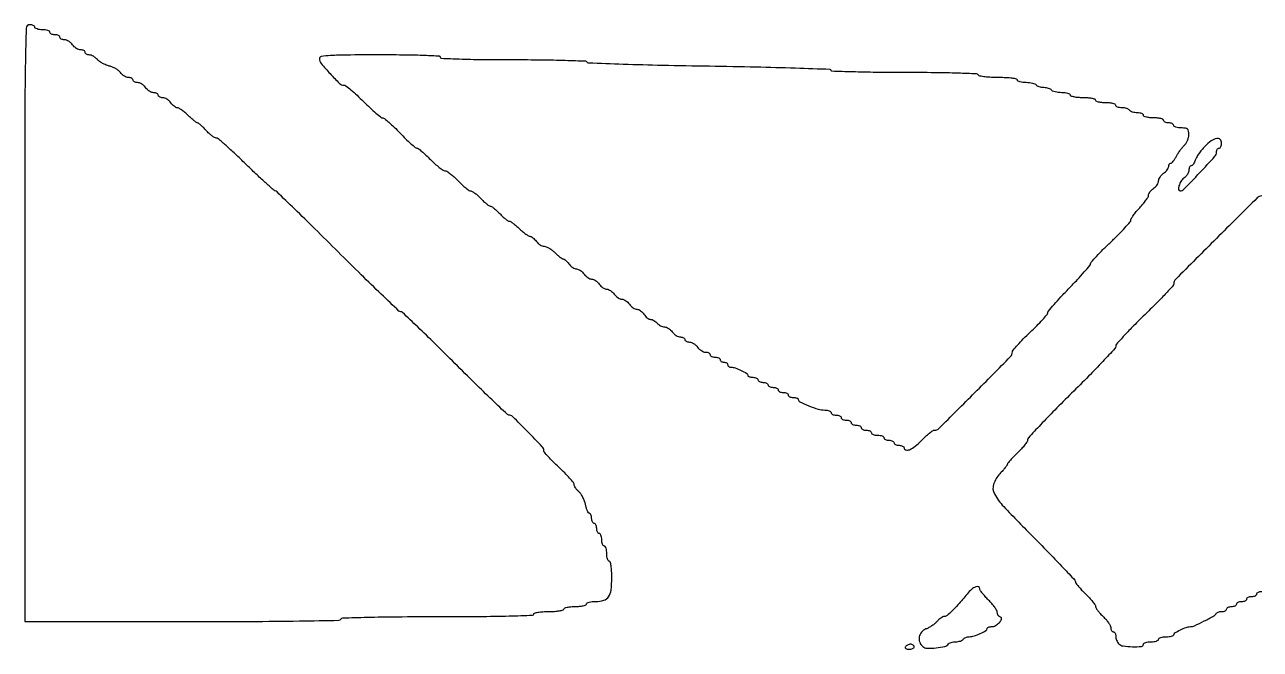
# Model space of a CAD drawing. Extents: x 187 to 1351, y 66 to 444.
# Drawn here: x 187 to 677.4, y 138 to 386 of the extents above; entities that cross this region are included whole.
import ezdxf

# ---------------------------------------------------------------- set-up
doc = ezdxf.new("R2010")
doc.units = 0

msp = doc.modelspace()

# ---------------------------------------------------------------- linework, layer by layer
for points in [[(187, 267.5), (187, 149), (249.440983, 149, 0.001096), (276.553899, 149.059418, 0.002868), (296.025724, 149.256478, 0.000525), (311.658379, 149.52081, 0.255146), (312.5, 150, -0.251646), (313.308199, 150.467226, -0.001296), (322.846691, 150.739338, -0.004608), (334.794494, 150.939035, -0.001874), (351.059017, 151, 0.001803), (367.510137, 151.059317, 0.004785), (379.264754, 151.256589, 0.001243), (388.538764, 151.524086, 0.405069), (389, 152, -0.339565), (389.303225, 152.395008, -0.024068), (390.75, 152.708333, -0.025878), (392.683687, 152.928566, -0.015416), (395, 153, 0.015416), (397.316313, 153.071434, 0.025878), (399.25, 153.291667, 0.024068), (400.696775, 153.604992, 0.339565), (401, 154, -0.31052), (401.267028, 154.388512, -0.036969), (402.321875, 154.70625, -0.033738), (403.775243, 154.927717, -0.020945), (405.5, 155, 0.020945), (407.224757, 155.072283, 0.033738), (408.678125, 155.29375, 0.036969), (409.732972, 155.611488, 0.31052), (410, 156, -0.280534), (410.235011, 156.385899, -0.050987), (411.049107, 156.70625, -0.041807), (412.202911, 156.927484, -0.026476), (413.571429, 157, 0.069791), (416.828728, 157.456888, 0.175176), (418.74483, 158.840915, 0.122991), (419.73217, 161.515261, 0.027235), (420, 166.428571, 0.013669), (419.92978, 168.996623, 0.02409), (419.711957, 171.107143, 0.021741), (419.401262, 172.684433, 0.346113), (419, 173, -0.254951), (418.615738, 173.209557, -0.06271), (418.29375, 173.88125, -0.048861), (418.072766, 174.850749, -0.031626), (418, 176, 0.031626), (417.927234, 177.149251, 0.048861), (417.70625, 178.11875, 0.06271), (417.384262, 178.790443, 0.254951), (417, 179, -0.226478), (416.617064, 179.182831, -0.074992), (416.29375, 179.734375, -0.057076), (416.073116, 180.542644, -0.038131), (416, 181.5, 0.038131), (415.926884, 182.457356, 0.057076), (415.70625, 183.265625, 0.074992), (415.382936, 183.817169, 0.226478), (415, 184, -0.191087), (414.618118, 184.151477, -0.088204), (414.29375, 184.5875, -0.068025), (414.073693, 185.234582, -0.048028), (414, 186, 0.048028), (413.926307, 186.765418, 0.068025), (413.70625, 187.4125, 0.088204), (413.381882, 187.848523, 0.191087), (413, 188, -0.191087), (412.618118, 188.151477, -0.088204), (412.29375, 188.5875, -0.068025), (412.073693, 189.234582, -0.048028), (412, 190, 0.0425), (411.934799, 190.765682, 0.062142), (411.738942, 191.4125, 0.081598), (411.4511, 191.850897, 0.209741), (411.111291, 192, -0.252506), (410.728001, 192.206748, -0.039279), (410.298328, 192.987797, -0.03576), (409.898049, 194.074469, -0.024003), (409.591733, 195.362712, 0.040357), (409.204979, 196.781575, 0.030533), (408.564442, 198.264108, 0.031243), (407.785246, 199.589889, 0.060429), (406.980442, 200.517699, -0.030343), (406.222515, 201.292229, -0.032411), (405.581755, 202.136687, -0.034299), (405.132671, 202.928856, -0.112257), (405, 203.512333, 0.17322), (404.746536, 204.222006, 0.010196), (403.2375, 205.990281, 0.014428), (401.298682, 208.047795, 0.010062), (399, 210.259483, -0.009348), (396.70119, 212.464982, -0.013548), (394.7625, 214.50343, -0.009116), (393.241809, 216.254875, -0.175974), (393, 216.920657, 0.192788), (392.39459, 218.432444, 0.00389), (386.559424, 224.455126, 0.003835), (380.625925, 230.392921, 0.197014), (379.145025, 231, -0.192748), (378.53851, 231.242831, -0.000614), (372.493166, 237.021875, -0.003286), (365.676398, 243.640888, -0.002036), (357.753012, 251.5, 0.002338), (349.820307, 259.358876, 0.003754), (342.974026, 265.978125, 0.0008), (336.921534, 271.724184, 0.191758), (336.228803, 272, -0.192733), (335.531977, 272.278965, -0.000599), (328.498843, 279.001056, -0.003244), (320.570403, 286.696326, -0.002009), (311.352297, 295.833384, 0.001508), (302.123359, 304.999549, 0.002392), (294.158179, 312.788092, 0.00053), (287.131073, 319.579491, 0.107792), (286.313845, 320.083384, -0.09872), (285.541218, 320.540839, -0.002311), (282.397276, 323.388556, -0.005028), (278.74885, 326.792027, -0.003379), (274.646508, 330.75, 0.005262), (270.544119, 334.6783, 0.008045), (266.897121, 337.989062, 0.003598), (263.745265, 340.719206, 0.178518), (262.983873, 341, -0.138745), (262.35966, 341.176612, -0.0235), (261.326261, 341.88125, -0.024115), (260.159557, 342.851379, -0.01939), (259, 344, 0.010073), (257.882169, 345.149332, 0.014419), (256.842223, 346.11875, 0.010221), (255.948807, 346.872846, 0.17181), (255.589689, 347, -0.161412), (255.221099, 347.122172, -0.008748), (254.238221, 347.88125, -0.012901), (253.089453, 348.85065, -0.009002), (251.842584, 350, 0.016599), (250.55777, 351.148717, 0.020978), (249.293306, 352.11875, 0.019584), (248.190003, 352.831041, 0.134328), (247.572445, 353, -0.125545), (247.038954, 353.136099, -0.040344), (246.350282, 353.5875, -0.037324), (245.635061, 354.234637, -0.034062), (245, 355, 0.052224), (244.316802, 355.765149, 0.045499), (243.459276, 356.4125, 0.047927), (242.565449, 356.855253, 0.091287), (241.779241, 357, -0.054248), (241.098578, 357.074067, -0.073949), (240.522652, 357.29375, -0.093597), (240.136147, 357.618433, -0.173062), (240, 358, 0.173062), (239.863853, 358.381567, 0.093597), (239.477348, 358.70625, 0.073949), (238.901422, 358.925933, 0.054248), (238.220759, 359, -0.091287), (237.434551, 359.144747, -0.047927), (236.540724, 359.5875, -0.045499), (235.683198, 360.234851, -0.052224), (235, 361, 0.052224), (234.316802, 361.765149, 0.045499), (233.459276, 362.4125, 0.047927), (232.565449, 362.855253, 0.091287), (231.779241, 363, -0.054248), (231.098578, 363.074067, -0.073949), (230.522652, 363.29375, -0.093597), (230.136147, 363.618433, -0.173062), (230, 364, 0.173062), (229.863853, 364.381567, 0.093597), (229.477348, 364.70625, 0.073949), (228.901422, 364.925933, 0.054248), (228.220759, 365, -0.089974), (227.436394, 365.142297, -0.048078), (226.548514, 365.576692, -0.045757), (225.699568, 366.212131, -0.05312), (225.026519, 366.963207, 0.067975), (224.264781, 367.764232, 0.03558), (223.129822, 368.546814, 0.034603), (221.830051, 369.19622, 0.044522), (220.556701, 369.597365, -0.0402), (219.268494, 369.991005, -0.030115), (217.923878, 370.619315, -0.030774), (216.722778, 371.370454, -0.059055), (215.883646, 372.134158, 0.044399), (215.143838, 372.848098, 0.039478), (214.261159, 373.451909, 0.041604), (213.374475, 373.867044, 0.088912), (212.632705, 374, -0.059344), (212.008301, 374.074371, -0.078271), (211.479607, 374.29375, -0.096675), (211.125502, 374.618574, -0.160289), (211, 375, 0.173062), (210.863853, 375.381567, 0.093597), (210.477348, 375.70625, 0.073949), (209.901422, 375.925933, 0.054248), (209.220759, 376, -0.091287), (208.434551, 376.144747, -0.047927), (207.540724, 376.5875, -0.045499), (206.683198, 377.234851, -0.052224), (206, 378, 0.052224), (205.316802, 378.765149, 0.045499), (204.459276, 379.4125, 0.047927), (203.565449, 379.855253, 0.091287), (202.779241, 380, -0.054248), (202.098578, 380.074067, -0.073949), (201.522652, 380.29375, -0.093597), (201.136147, 380.618433, -0.173062), (201, 381, 0.191087), (200.848523, 381.381882, 0.088204), (200.4125, 381.70625, 0.068025), (199.765418, 381.926307, 0.048028), (199, 382, -0.048028), (198.234582, 382.073693, -0.068025), (197.5875, 382.29375, -0.088204), (197.151477, 382.618118, -0.191087), (197, 383, 0.254951), (196.790443, 383.384262, 0.06271), (196.11875, 383.70625, 0.048861), (195.149251, 383.927234, 0.031626), (194, 384, -0.031626), (192.850749, 384.072766, -0.048861), (191.88125, 384.29375, -0.06271), (191.209557, 384.615738, -0.254951), (191, 385, 0.191087), (190.848523, 385.381882, 0.088204), (190.4125, 385.70625, 0.068025), (189.765418, 385.926307, 0.048028), (189, 386, 0.40368), (187.617945, 384.666953, 0.004805), (187.254219, 370.9375, 0.004003), (187.033903, 346.097982, 0.000216)], [(304, 372.526771, 0.172943), (304.684778, 370.606201, 0.014511), (308.190071, 366.561013, 0.013744), (311.929913, 362.708209, 0.195637), (313.670642, 362, -0.166248), (314.448255, 361.734098, -0.009065), (316.492719, 360.090625, -0.013291), (318.878763, 357.990276, -0.009254), (321.462963, 355.5, 0.007999), (324.034492, 353.009463, 0.011724), (326.381387, 350.909375, 0.007226), (328.393951, 349.24136, 0.171041), (329.078873, 349, -0.17293), (329.749391, 348.760946, -0.008728), (331.549302, 347.2375, -0.01314), (333.646528, 345.298818, -0.009065), (335.92182, 343, 0.007866), (338.186447, 340.700956, 0.011615), (340.250703, 338.7625, 0.006973), (342.024113, 337.217095, 0.177546), (342.61622, 337, -0.165089), (343.189243, 336.805499, -0.010441), (344.596743, 335.678125, -0.014453), (346.237728, 334.223929, -0.010186), (348, 332.5, 0.014367), (349.791453, 330.776599, 0.019087), (351.521588, 329.321875, 0.016653), (353.01985, 328.23482, 0.149694), (353.786609, 328, -0.145), (354.533833, 327.778652, -0.01962), (355.883247, 326.825, -0.02127), (357.428098, 325.531727, -0.016468), (359, 324, 0.014184), (360.557838, 322.468046, 0.018977), (362.060059, 321.175, 0.016407), (363.360886, 320.206588, 0.15296), (364.02039, 320, -0.138962), (364.642764, 319.823621, -0.023416), (365.674991, 319.11875, -0.024055), (366.840756, 318.148625, -0.019322), (368, 317, 0.015037), (369.139843, 315.851077, 0.019967), (370.24702, 314.88125, 0.017669), (371.209412, 314.158552, 0.153378), (371.714119, 314, -0.151545), (372.221707, 313.842539, -0.017126), (373.202297, 313.11875, -0.019502), (374.332673, 312.14893, -0.01468), (375.5, 311, 0.013973), (376.664087, 309.851015, 0.018766), (377.784614, 308.88125, 0.016102), (378.754324, 308.153712, 0.154069), (379.241325, 308, -0.145844), (379.740265, 307.851302, -0.014), (380.792501, 307.120109, -0.016892), (382.016972, 306.151868, -0.012548), (383.304234, 305.004627, 0.014778), (384.603282, 303.857234, 0.019124), (385.863583, 302.887786, 0.017124), (386.955012, 302.167715, 0.136961), (387.529241, 302.004627, -0.132275), (388.022158, 301.869524, -0.037787), (388.679588, 301.413859, -0.035198), (389.372484, 300.765785, -0.03099), (390, 300, 0.050996), (390.679835, 299.234852, 0.045126), (391.527372, 298.5875, 0.047693), (392.406634, 298.144429, 0.093132), (393.175305, 298, -0.100235), (394.012496, 297.830465, -0.03346), (395.134166, 297.265625, -0.031741), (396.324524, 296.456737, -0.03128), (397.409091, 295.5, 0.015258), (398.426749, 294.542624, 0.019909), (399.41697, 293.734375, 0.017884), (400.276902, 293.134654, 0.144293), (400.733786, 293, -0.149917), (401.143624, 292.874292, -0.031972), (401.739673, 292.4125, -0.030751), (402.387612, 291.765646, -0.025063), (403, 291, 0.046192), (403.666838, 290.234835, 0.043436), (404.475876, 289.5875, 0.046457), (405.299139, 289.142914, 0.100918), (406, 289, -0.100918), (406.700861, 288.857086, -0.046457), (407.524124, 288.4125, -0.043436), (408.333162, 287.765165, -0.046192), (409, 287, 0.046192), (409.666838, 286.234835, 0.043436), (410.475876, 285.5875, 0.046457), (411.299139, 285.142914, 0.100918), (412, 285, -0.100918), (412.700861, 284.857086, -0.046457), (413.524124, 284.4125, -0.043436), (414.333162, 283.765165, -0.046192), (415, 283, 0.046192), (415.666838, 282.234835, 0.043436), (416.475876, 281.5875, 0.046457), (417.299139, 281.142914, 0.100918), (418, 281, -0.100918), (418.700861, 280.857086, -0.046457), (419.524124, 280.4125, -0.043436), (420.333162, 279.765165, -0.046192), (421, 279, 0.046192), (421.666838, 278.234835, 0.043436), (422.475876, 277.5875, 0.046457), (423.299139, 277.142914, 0.100918), (424, 277, -0.100918), (424.700861, 276.857086, -0.046457), (425.524124, 276.4125, -0.043436), (426.333162, 275.765165, -0.046192), (427, 275, 0.045643), (427.665368, 274.234831, 0.043218), (428.470064, 273.5875, 0.046279), (429.287027, 273.142709, 0.101869), (429.980212, 273, -0.104925), (430.660153, 272.855726, -0.051085), (431.433815, 272.4125, -0.047501), (432.17608, 271.765071, -0.050131), (432.767927, 271, 0.044885), (433.347127, 270.234859, 0.045227), (434.052216, 269.5875, 0.049226), (434.771758, 269.142402, 0.114395), (435.386029, 269, -0.087), (436.00043, 268.892279, -0.043486), (436.718629, 268.559375, -0.04142), (437.422502, 268.073941, -0.047918), (438, 267.5, 0.056861), (438.598578, 266.925964, 0.043468), (439.365887, 266.440625, 0.044536), (440.176357, 266.109281, 0.07491), (440.901685, 266, -0.096415), (441.640612, 265.856175, -0.04722), (442.495244, 265.4125, -0.044434), (443.325868, 264.765151, -0.048899), (444, 264, 0.052224), (444.683198, 263.234851, 0.045499), (445.540724, 262.5875, 0.047927), (446.434551, 262.144747, 0.091287), (447.220759, 262, -0.054248), (447.901422, 261.925933, -0.073949), (448.477348, 261.70625, -0.093597), (448.863853, 261.381567, -0.173062), (449, 261, 0.173062), (449.136147, 260.618433, 0.093597), (449.522652, 260.29375, 0.073949), (450.098578, 260.074067, 0.054248), (450.779241, 260, -0.091287), (451.565449, 259.855253, -0.047927), (452.459276, 259.4125, -0.045499), (453.316802, 258.765149, -0.052224), (454, 258, 0.052224), (454.683198, 257.234851, 0.045499), (455.540724, 256.5875, 0.047927), (456.434551, 256.144747, 0.091287), (457.220759, 256, -0.054248), (457.901422, 255.925933, -0.073949), (458.477348, 255.70625, -0.093597), (458.863853, 255.381567, -0.173062), (459, 255, 0.191087), (459.151477, 254.618118, 0.088204), (459.5875, 254.29375, 0.068025), (460.234582, 254.073693, 0.048028), (461, 254, -0.048028), (461.765418, 253.926307, -0.068025), (462.4125, 253.70625, -0.088204), (462.848523, 253.381882, -0.191087), (463, 253, 0.148195), (463.115568, 252.618646, 0.098894), (463.440625, 252.29375, 0.082425), (463.926543, 252.074694, 0.064853), (464.5, 252, -0.064853), (465.073457, 251.925306, -0.082425), (465.559375, 251.70625, -0.098894), (465.884432, 251.381354, -0.148195), (466, 251, 0.129178), (466.100198, 250.618643, 0.100706), (466.382062, 250.29375, 0.08893), (466.803702, 250.075275, 0.07531), (467.300635, 250, -0.08668), (468.968163, 249.708728, -0.026575), (471.332808, 248.711774, -0.020084), (473.543235, 247.526241, -0.262796), (473.992198, 246.75, 0.235061), (474.139048, 246.462433, 0.069969), (474.585208, 246.220313, 0.053772), (475.233454, 246.054752, 0.035668), (476, 246, -0.048028), (476.765418, 245.926307, -0.068025), (477.4125, 245.70625, -0.088204), (477.848523, 245.381882, -0.191087), (478, 245, 0.191087), (478.151477, 244.618118, 0.088204), (478.5875, 244.29375, 0.068025), (479.234582, 244.073693, 0.048028), (480, 244, -0.048028), (480.765418, 243.926307, -0.068025), (481.4125, 243.70625, -0.088204), (481.848523, 243.381882, -0.191087), (482, 243, 0.191087), (482.151477, 242.618118, 0.088204), (482.5875, 242.29375, 0.068025), (483.234582, 242.073693, 0.048028), (484, 242, -0.048028), (484.765418, 241.926307, -0.068025), (485.4125, 241.70625, -0.088204), (485.848523, 241.381882, -0.191087), (486, 241, 0.191087), (486.151477, 240.618118, 0.088204), (486.5875, 240.29375, 0.068025), (487.234582, 240.073693, 0.048028), (488, 240, -0.048028), (488.765418, 239.926307, -0.068025), (489.4125, 239.70625, -0.088204), (489.848523, 239.381882, -0.191087), (490, 239, 0.191087), (490.151477, 238.618118, 0.088204), (490.5875, 238.29375, 0.068025), (491.234582, 238.073693, 0.048028), (492, 238, -0.036372), (492.765964, 237.944206, -0.054933), (493.4125, 237.775546, -0.071963), (493.855192, 237.528726, -0.233749), (494, 237.2359, 0.289336), (494.621523, 236.251766, 0.015249), (498.184973, 234.687196, 0.02293), (501.906579, 233.381723, 0.073009), (504.50686, 233, -0.038239), (505.461583, 232.926878, -0.057206), (506.26764, 232.70625, -0.075171), (506.817567, 232.382919, -0.226042), (507, 232, 0.191087), (507.151477, 231.618118, 0.088204), (507.5875, 231.29375, 0.068025), (508.234582, 231.073693, 0.048028), (509, 231, -0.048028), (509.765418, 230.926307, -0.068025), (510.4125, 230.70625, -0.088204), (510.848523, 230.381882, -0.191087), (511, 230, 0.191087), (511.151477, 229.618118, 0.088204), (511.5875, 229.29375, 0.068025), (512.234582, 229.073693, 0.048028), (513, 229, -0.048028), (513.765418, 228.926307, -0.068025), (514.4125, 228.70625, -0.088204), (514.848523, 228.381882, -0.191087), (515, 228, 0.191087), (515.151477, 227.618118, 0.088204), (515.5875, 227.29375, 0.068025), (516.234582, 227.073693, 0.048028), (517, 227, -0.048028), (517.765418, 226.926307, -0.068025), (518.4125, 226.70625, -0.088204), (518.848523, 226.381882, -0.191087), (519, 226, 0.191087), (519.151477, 225.618118, 0.088204), (519.5875, 225.29375, 0.068025), (520.234582, 225.073693, 0.048028), (521, 225, -0.048028), (521.765418, 224.926307, -0.068025), (522.4125, 224.70625, -0.088204), (522.848523, 224.381882, -0.191087), (523, 224, 0.226478), (523.182831, 223.617064, 0.074992), (523.734375, 223.29375, 0.057076), (524.542644, 223.073116, 0.038131), (525.5, 223, -0.038131), (526.457356, 222.926884, -0.057076), (527.265625, 222.70625, -0.074992), (527.817169, 222.382936, -0.226478), (528, 222, 0.191087), (528.151477, 221.618118, 0.088204), (528.5875, 221.29375, 0.068025), (529.234582, 221.073693, 0.048028), (530, 221, -0.048028), (530.765418, 220.926307, -0.068025), (531.4125, 220.70625, -0.088204), (531.848523, 220.381882, -0.191087), (532, 220, 0.191087), (532.151477, 219.618118, 0.088204), (532.5875, 219.29375, 0.068025), (533.234582, 219.073693, 0.048028), (534, 219, -0.048028), (534.765418, 218.926307, -0.068025), (535.4125, 218.70625, -0.088204), (535.848523, 218.381882, -0.191087), (536, 218, 0.342286), (536.6669, 217.139949, 0.165626), (538.140734, 217.253095, 0.069172), (540.419906, 218.628658, 0.031072), (543, 221, -0.014321), (544.55868, 222.53194, -0.01912), (546.063456, 223.825, -0.016606), (547.367102, 224.792435, -0.152469), (548.031955, 225, 0.198177), (549.880716, 225.762721, 0.001031), (564.089233, 239.949503, 0.001034), (578.237425, 254.193237, 0.197501), (579, 256.048495, -0.177128), (579.257723, 256.753174, -0.00727), (581.05625, 258.821329, -0.011889), (583.317824, 261.229104, -0.008075), (586, 263.865404, 0.007327), (588.682344, 266.493992, 0.010913), (590.94375, 268.87786, 0.006207), (592.759422, 270.928072, 0.180005), (593, 271.574673, -0.176657), (593.244954, 272.246342, -0.004014), (595.496875, 274.879914, -0.008509), (598.242494, 277.932645, -0.005599), (601.5, 281.355187, 0.00535), (604.757581, 284.774408, 0.008165), (607.503125, 287.816756, 0.003709), (609.76362, 290.444481, 0.177581), (610, 291.089048, -0.184858), (610.240958, 291.718514, -0.004614), (612.35, 294.026411, -0.009326), (614.93415, 296.700543, -0.006147), (618, 299.682725, 0.00708), (621.065604, 302.67583, 0.010589), (623.65, 305.383951, 0.005862), (625.732034, 307.714563, 0.181298), (626, 308.429292, -0.140263), (626.185394, 309.077171, -0.016566), (627.028125, 310.334332, -0.018775), (628.15965, 311.788622, -0.014358), (629.5, 313.293981, 0.015856), (630.840219, 314.808301, 0.020223), (631.971875, 316.289729, 0.018587), (632.806194, 317.577943, 0.135204), (633, 318.28156, -0.116083), (633.139105, 318.872648, -0.043035), (633.5875, 319.606832, -0.039768), (634.23473, 320.35409, -0.038266), (635, 321, 0.046192), (635.765165, 321.666838, 0.043436), (636.4125, 322.475876, 0.046457), (636.857086, 323.299139, 0.100918), (637, 324, -0.100918), (637.142914, 324.700861, -0.046457), (637.5875, 325.524124, -0.043436), (638.234835, 326.333162, -0.046192), (639, 327, 0.038332), (639.765268, 327.646083, 0.039803), (640.4125, 328.393849, 0.043072), (640.860855, 329.128761, 0.115942), (641, 329.720759, -0.063116), (641.061989, 330.209871, -0.081172), (641.244112, 330.624223, -0.098305), (641.514094, 330.90149, -0.151833), (641.83102, 331, 0.193348), (642.23776, 331.163392, 0.030657), (642.832748, 331.807812, 0.030191), (643.472669, 332.696866, 0.022283), (644.074192, 333.75, -0.022277), (644.743153, 334.921229, -0.016056), (645.587593, 336.167268, -0.016269), (646.468983, 337.302347, -0.033499), (647.243172, 338.117295, 0.06728), (647.916089, 338.928693, 0.041533), (648.483932, 340.032867, 0.040979), (648.870916, 341.240672, 0.057101), (649, 342.367295, 0.042071), (648.880313, 343.78721, 0.172256), (648.465122, 344.530608, 0.151039), (647.63641, 344.901156, 0.030174), (646, 345, -0.031626), (644.850749, 345.072766, -0.048861), (643.88125, 345.29375, -0.06271), (643.209557, 345.615738, -0.254951), (643, 346, 0.191087), (642.848523, 346.381882, 0.088204), (642.4125, 346.70625, 0.068025), (641.765418, 346.926307, 0.048028), (641, 347, -0.048028), (640.234582, 347.073693, -0.068025), (639.5875, 347.29375, -0.088204), (639.151477, 347.618118, -0.191087), (639, 348, 0.295869), (638.748945, 348.387127, 0.04382), (637.825, 348.70625, 0.037669), (636.532944, 348.92761, 0.023598), (635, 349, -0.023598), (633.467056, 349.07239, -0.037669), (632.175, 349.29375, -0.04382), (631.251055, 349.612873, -0.295869), (631, 350, 0.222681), (630.820624, 350.382793, 0.076538), (630.282961, 350.70625, 0.058208), (629.49372, 350.92683, 0.039081), (628.559017, 351, -0.037634), (627.57934, 351.073842, -0.041396), (626.653525, 351.29375, -0.045439), (625.906663, 351.615492, -0.130646), (625.5, 352, 0.130646), (625.093337, 352.384508, 0.045439), (624.346475, 352.70625, 0.041396), (623.42066, 352.926158, 0.037634), (622.440983, 353, -0.039081), (621.50628, 353.07317, -0.058208), (620.717039, 353.29375, -0.076538), (620.179376, 353.617207, -0.222681), (620, 354, 0.295869), (619.748945, 354.387127, 0.04382), (618.825, 354.70625, 0.037669), (617.532944, 354.92761, 0.023598), (616, 355, -0.023598), (614.467056, 355.07239, -0.037669), (613.175, 355.29375, -0.04382), (612.251055, 355.612873, -0.295869), (612, 356, 0.322437), (611.719449, 356.389817, 0.031449), (610.53125, 356.70625, 0.03053), (608.916554, 356.927795, 0.01883), (607, 357, -0.01883), (605.083446, 357.072205, -0.03053), (603.46875, 357.29375, -0.031449), (602.280551, 357.610183, -0.322437), (602, 358, 0.275259), (601.770364, 358.385522, 0.053437), (600.989211, 358.70625, 0.043243), (599.877484, 358.927436, 0.027497), (598.559017, 359, -0.026918), (597.196361, 359.073414, -0.033489), (595.947275, 359.29375, -0.035556), (594.95866, 359.613307, -0.159713), (594.5, 360, 0.128561), (594.096789, 360.384387, 0.04604), (593.363811, 360.70625, 0.041947), (592.457084, 360.926129, 0.038534), (591.5, 361, -0.038534), (590.542916, 361.073871, -0.041947), (589.636189, 361.29375, -0.04604), (588.903211, 361.615613, -0.128561), (588.5, 362, 0.159713), (588.04134, 362.386693, 0.035556), (587.052725, 362.70625, 0.033489), (585.803639, 362.926586, 0.026918), (584.440983, 363, -0.027497), (583.122516, 363.072564, -0.043243), (582.010789, 363.29375, -0.053437), (581.229636, 363.614478, -0.275259), (581, 364, 0.354422), (580.668156, 364.409341, 0.018695), (578.889754, 364.716402, 0.021763), (576.510506, 364.931287, 0.011639), (573.559017, 365, -0.012539), (570.663205, 365.072633, -0.018327), (568.122275, 365.29375, -0.014001), (566.07843, 365.605685, -0.21256), (565.5, 366, 0.248734), (564.716946, 366.458436, 0.002065), (557.405359, 366.736023, 0.005923), (548.222461, 366.93782, 0.002531), (535.940983, 367, -0.002814), (524.843631, 367.06246, -0.004691), (515.501414, 367.255301, -0.000885), (507.342652, 367.514763, -0.404418), (507, 367.869111, 0.404144), (506.650974, 368.230391, 0.000319), (492.826563, 368.698694, 0.002813), (477.2514, 369.12865, 0.001687), (458.75, 369.472768, -0.001705), (440.111346, 369.820101, -0.002878), (424.487741, 370.254546, -0.000363), (410.687706, 370.727826, -0.303799), (410.166667, 371.103657, 0.303882), (409.653589, 371.473626, 0.001017), (401.522107, 371.739369, 0.004823), (392.138941, 371.936345, 0.002836), (380.916667, 372, -0.00241), (368.462359, 372.06004, -0.006232), (359.479167, 372.258646, -0.002061), (352.449569, 372.530759, -0.401729), (352, 373, 0.398709), (351.560273, 373.463776, 0.002895), (345.75, 373.739583, 0.007459), (338.277046, 373.939338, 0.002951), (328, 374, 0.001809), (314.653308, 373.951704, 0.013518), (308.322688, 373.734654, 0.021503), (304.716219, 373.357105, 0.371698)], [(655.36591, 337.667403, 0.021684), (654.116009, 336.289568, 0.01989), (652.95174, 334.769487, 0.020341), (652.022644, 333.330019, 0.059483), (651.548522, 332.25, -0.035601), (651.218417, 331.38873, -0.046445), (650.791989, 330.660937, -0.054236), (650.338465, 330.155374, -0.184874), (649.932612, 330, 0.183739), (649.5766, 329.864602, 0.090535), (649.273955, 329.477348, 0.070413), (649.068862, 328.901587, 0.050444), (649, 328.220759, -0.091287), (648.855253, 327.434551, -0.047927), (648.4125, 326.540724, -0.045499), (647.765149, 325.683198, -0.052224), (647, 325, 0.098926), (645.861896, 323.776034, 0.066137), (645.079899, 322.023849, 0.092019), (644.925746, 320.549347, 0.391158), (645.520512, 320, 0.202978), (647.041546, 320.644004, 0.003656), (653.262915, 327.157591, 0.00386), (659.362529, 333.738985, 0.187063), (660, 335.38325, -0.059957), (660.074408, 336.001528, -0.078759), (660.29375, 336.52508, -0.096974), (660.618586, 336.875679, -0.158861), (661, 337, 0.191087), (661.381882, 337.151477, 0.088204), (661.70625, 337.5875, 0.068025), (661.926307, 338.234582, 0.048028), (662, 339, 0.200472), (661.405938, 340.422115, 0.249394), (660.052526, 340.82685, 0.110186), (657.920128, 339.880407, 0.038389)], [(561, 159.934567, -0.005423), (557.360159, 155.653888, -0.018856), (554.876735, 153.005264, -0.025036), (553.072445, 151.391201, -0.171591), (551.966086, 151, 0.111448), (551.376448, 150.866919, 0.036406), (550.596576, 150.423765, 0.034193), (549.775158, 149.789045, 0.032539), (549.03326, 149.038349, -0.041155), (548.189348, 148.21332, -0.023451), (547.048567, 147.355188, -0.023292), (545.810965, 146.593918, -0.035406), (544.665964, 146.063099, 0.127419), (542.917519, 144.823314, 0.130543), (542.010574, 142.9014, 0.132713), (542.183888, 140.807607, 0.133688), (543.388237, 139.092755, 0.169554), (545.152357, 138.43515, 0.03062), (548.703068, 138.578402, 0.029517), (552.192901, 139.143597, 0.202097), (553.58118, 140.131352, -0.140583), (553.949137, 140.465906, -0.042349), (554.660036, 140.744835, -0.038731), (555.54884, 140.935981, -0.033615), (556.5, 141, 0.038534), (557.457084, 141.073871, 0.041947), (558.363811, 141.29375, 0.04604), (559.096789, 141.615613, 0.128561), (559.5, 142, -0.102676), (559.86294, 142.383233, -0.051823), (560.448087, 142.70625, -0.048368), (561.147613, 142.925851, -0.051928), (561.859652, 143, 0.076924), (563.75965, 143.29405, 0.030124), (566.242443, 144.249387, 0.023691), (568.501064, 145.410712, 0.265512), (568.992198, 146.25, -0.19721), (569.113305, 146.536584, -0.084744), (569.459315, 146.779687, -0.065235), (569.969381, 146.944817, -0.045734), (570.571429, 147, 0.127092), (572.21174, 147.423785, 0.072871), (573.847165, 148.669988, 0.115113), (574.635373, 149.970265, 0.412454), (574.241071, 150.752976, -0.095531), (573.76671, 151.019708, -0.070263), (573.364565, 151.471083, -0.0682), (573.092972, 152.031463, -0.078941), (573, 152.616667, 0.131821), (572.793363, 153.386821, 0.022802), (571.971875, 154.668854, 0.023424), (570.840022, 156.120343, 0.019069), (569.5, 157.566667, -0.01281), (568.159449, 158.977724, -0.01738), (567.028125, 160.3225, -0.014381), (566.173067, 161.480839, -0.152959), (566, 162.033333, 0.299025), (565.495857, 162.800936, 0.204264), (564.418501, 162.806932, 0.082736), (562.775466, 161.771067, 0.037359)], [(536.5, 139, 0.202618), (536.441401, 138.621877, 0.181468), (536.66835, 138.29375, 0.104212), (537.195401, 138.071541, 0.047867), (537.940983, 138, 0.0466), (538.729059, 138.073608, 0.066561), (539.395164, 138.29375, 0.086673), (539.844577, 138.618015, 0.195654), (540, 139, 0.142666), (539.888931, 139.38134, 0.09965), (539.576711, 139.70625, 0.08433), (539.109818, 139.925146, 0.067639), (538.559017, 140, 0.061875), (537.961978, 139.925833, 0.051278), (537.359775, 139.70625, 0.053305), (536.842344, 139.382836, 0.08825)]]:
    msp.add_lwpolyline(points, format="xyb", close=True)
msp.add_lwpolyline([(677.937797, 318, 0.197976), (676.153954, 317.264872, 0.000735), (659.921204, 301.101268, 0.000734), (643.735187, 284.889218, 0.198322), (643, 283.108603, -0.187221), (642.710506, 282.36257, -0.003077), (639.621875, 279.023591, -0.007516), (635.907627, 275.17515, -0.004863), (631.5, 270.828951, 0.00573), (627.092717, 266.468003, 0.008736), (623.378125, 262.573446, 0.004108), (620.330135, 259.208846, 0.183998), (620, 258.342101, -0.188833), (619.647545, 257.442132, -0.001883), (614.859375, 252.305546, -0.005813), (609.207937, 246.426932, -0.003697), (602.5, 239.709859, 0.00352), (595.79195, 232.997432, 0.00555), (590.140625, 227.133447, 0.001719), (585.337753, 222.002606, 0.189458), (585, 221.143236, -0.147837), (584.783657, 220.427533, -0.01848), (583.825, 219.096145, -0.020459), (582.531807, 217.566783, -0.01564), (581, 216, 0.007668), (579.467284, 214.481482, 0.01135), (578.175, 213.099905, 0.0067), (577.142448, 211.912885, 0.177457), (577, 211.524167, -0.158233), (576.875689, 211.141191, -0.009049), (576.120109, 210.138613, -0.013092), (575.152172, 208.966083, -0.009189), (574.004627, 207.695766, 0.106472), (571.520565, 203.56014, 0.20747), (571.823893, 199.794761, 0.068101), (575.523093, 194.673065, 0.005135), (587.5, 182.365219, -0.00269), (593.825206, 175.928505, -0.004295), (599.153125, 170.352943, -0.001047), (603.746951, 165.441591, -0.189705), (604, 164.798641, 0.162656), (604.185172, 164.244488, 0.012476), (605.175, 162.99492, 0.016087), (606.467757, 161.541757, 0.011543), (608, 160, -0.014184), (609.531954, 158.442162, -0.018977), (610.825, 156.939941, -0.016407), (611.793412, 155.639114, -0.15296), (612, 154.97961, 0.138962), (612.176379, 154.357236, 0.023416), (612.88125, 153.325009, 0.024055), (613.851375, 152.159244, 0.019322), (615, 151, -0.026005), (616.14827, 149.809723, -0.029295), (617.11875, 148.551147, -0.030479), (617.806008, 147.397713, -0.11967), (618, 146.59879, 0.060662), (618.074449, 145.987407, 0.079313), (618.29375, 145.469645, 0.097302), (618.618598, 145.122988, 0.157245), (619, 145, -0.17482), (619.381591, 144.862375, -0.093122), (619.70625, 144.47125, -0.073362), (619.925973, 143.888633, -0.053595), (620, 143.2, 0.056383), (620.08791, 142.422897, 0.038823), (620.3525, 141.57625, 0.039117), (620.740359, 140.790842, 0.062206), (621.2, 140.2, 0.16287), (622.962119, 139.321483, 0.029804), (626.642308, 139.026451, 0.026753), (630.215757, 139.144736, 0.389075), (631, 140, -0.254951), (631.209557, 140.384262, -0.06271), (631.88125, 140.70625, -0.048861), (632.850749, 140.927234, -0.031626), (634, 141, 0.031626), (635.149251, 141.072766, 0.048861), (636.11875, 141.29375, 0.06271), (636.790443, 141.615738, 0.254951), (637, 142, -0.254951), (637.209557, 142.384262, -0.06271), (637.88125, 142.70625, -0.048861), (638.850749, 142.927234, -0.031626), (640, 143, 0.023593), (641.15025, 143.054307, 0.037521), (642.121042, 143.220313, 0.043455), (642.816901, 143.459613, 0.293605), (643.007802, 143.75, -0.262178), (643.446974, 144.511339, -0.019257), (645.647615, 145.702874, -0.025697), (647.987975, 146.709965, -0.088979), (649.604864, 147, 0.10903), (651.273832, 147.368312, 0.009952), (655.119917, 149.246652, 0.007959), (658.958474, 151.294726, 0.163054), (659.833333, 152.25, -0.15923), (660.093607, 152.538485, -0.049842), (660.631771, 152.779688, -0.044078), (661.325242, 152.944732, -0.036404), (662.083333, 153, 0.050201), (662.816758, 153.073823, 0.070178), (663.436979, 153.29375, 0.090315), (663.854207, 153.61825, 0.184457), (664, 154, -0.191087), (664.151477, 154.381882, -0.088204), (664.5875, 154.70625, -0.068025), (665.234582, 154.926307, -0.048028), (666, 155, 0.048028), (666.765418, 155.073693, 0.068025), (667.4125, 155.29375, 0.088204), (667.848523, 155.618118, 0.191087), (668, 156, -0.191087), (668.151477, 156.381882, -0.088204), (668.5875, 156.70625, -0.068025), (669.234582, 156.926307, -0.048028), (670, 157, 0.048028), (670.765418, 157.073693, 0.068025), (671.4125, 157.29375, 0.088204), (671.848523, 157.618118, 0.191087), (672, 158, -0.191087), (672.151477, 158.381882, -0.088204), (672.5875, 158.70625, -0.068025), (673.234582, 158.926307, -0.048028), (674, 159, 0.048028), (674.765418, 159.073693, 0.068025), (675.4125, 159.29375, 0.088204), (675.848523, 159.618118, 0.191087), (676, 160, -0.191087), (676.151477, 160.381882, -0.088204), (676.5875, 160.70625, -0.068025), (677.234582, 160.926307, -0.048028), (678, 161, 0.048028)], format="xyb")

doc.saveas('drawing.dxf')
